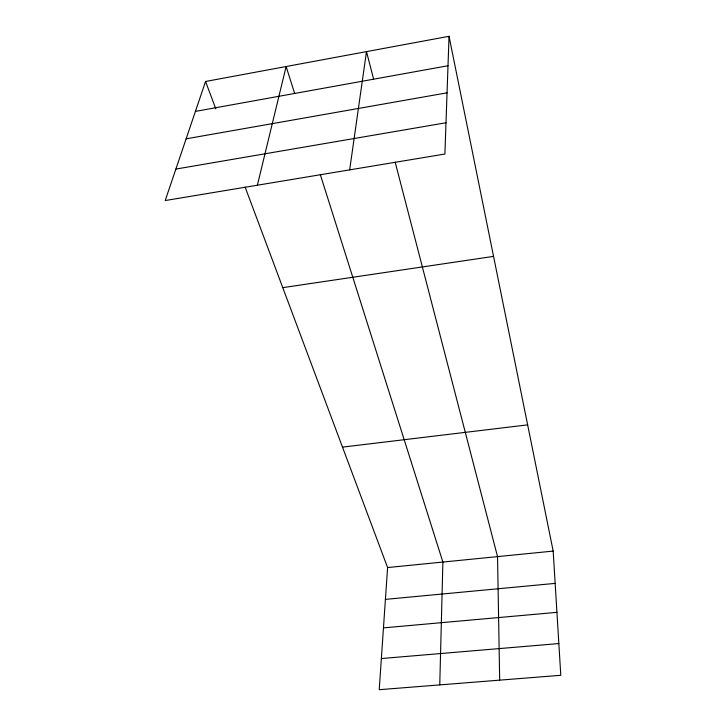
<?xml version="1.0" encoding="UTF-8"?>
<svg xmlns="http://www.w3.org/2000/svg" width="726" height="726" viewBox="0 0 726 726"><rect width="100%" height="100%" fill="white"/><g stroke="black" fill="none" stroke-linecap="round" stroke-linejoin="round"><path stroke-width="1.09" d="M439.756 684.899L442.887 562.051L320.302 174.558M449.04 36.3L444.893 154.03L165.21 200.548L205.558 81.475L449.04 36.3L553.176 551.088L560.79 675.298L379.226 689.7L387.593 567.55L245.107 187.072M349.669 169.866L366.485 51.619L373.581 78.98M257.376 185.221L286.126 66.52L294.674 93.536M195.412 111.396L448.006 65.748M186.119 138.838L447.053 92.828M175.874 169.076L446 122.767M282.768 287.65L493.562 256.387M342.5 447.125L527.639 424.864M387.593 567.55L553.176 551.088M385.415 599.377L555.154 583.386M383.464 627.872L556.933 612.345M381.359 658.546L558.848 643.563M205.558 81.475L215.84 108.927M395.171 162.152L497.537 556.615L499.679 680.144"/></g></svg>
